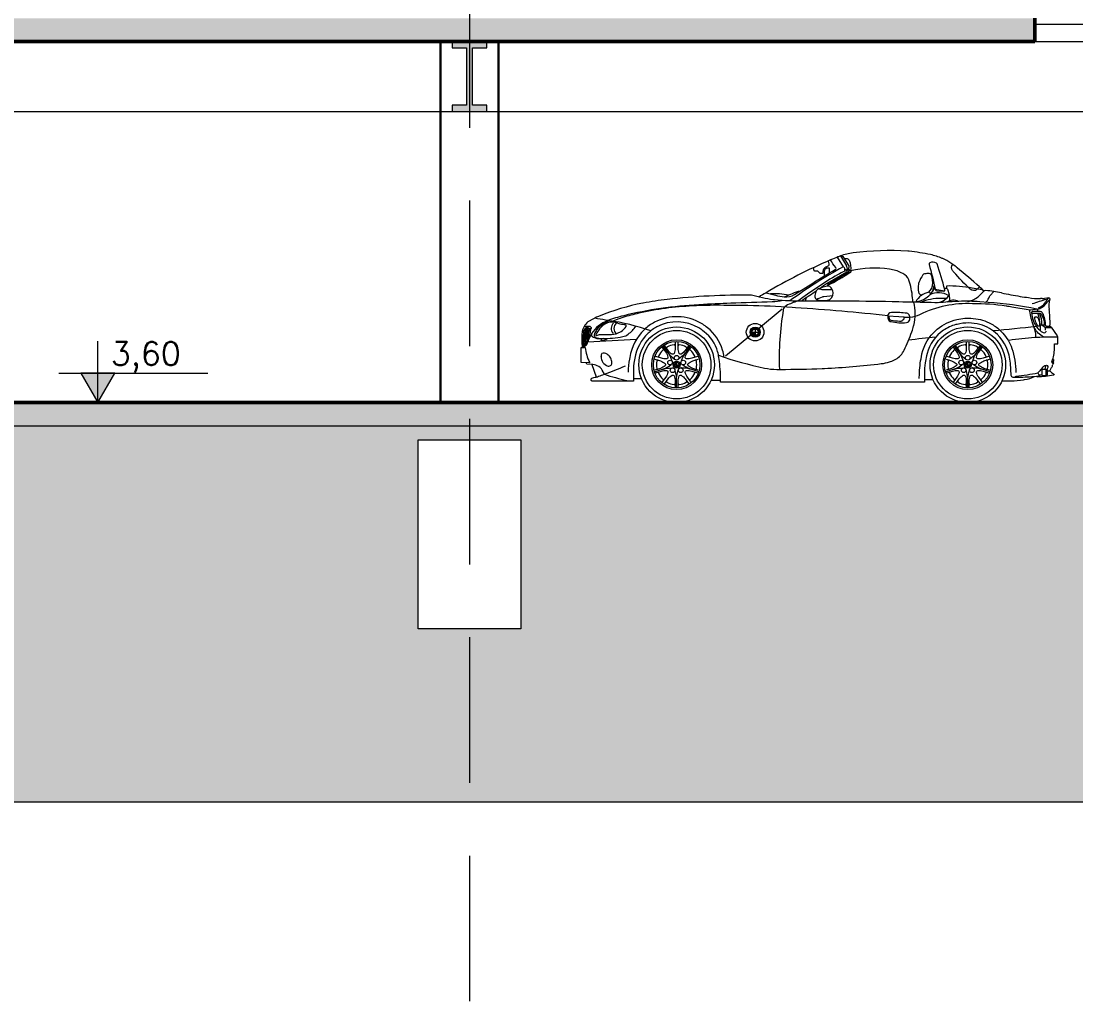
# Model space of a CAD drawing. Header units: millimetres. Extents: x 1135 to 1350, y 205 to 283.
# Drawn here: x 1201.14 to 1210.2, y 205.12 to 213.57 of the extents above; entities that cross this region are included whole.
import ezdxf

# ---------------------------------------------------------------- set-up
doc = ezdxf.new("R2010")
doc.units = ezdxf.units.MM
doc.header["$LTSCALE"] = 10
doc.linetypes.add('DASHED2', pattern=[0.375, 0.25, -0.125])
for name, color, linetype, lineweight in [('CARROS', 252, 'Continuous', 13), ('cinza 03', 252, 'Continuous', 13), ('COTA', 90, 'Continuous', 9), ('HACHT', 90, 'Continuous', 9), ('linha estutura', 252, 'Continuous', 13), ('PAREDES 2', 50, 'Continuous', 50), ('pn 02', 16, 'Continuous', 20), ('PN-01', 90, 'Continuous', 13), ('PN-03', 180, 'Continuous', 30)]:
    doc.layers.add(name, color=color, linetype=linetype, lineweight=lineweight)
doc.styles.get("Standard").update_dxf_attribs({"font": 'simplex.shx'})

# ---------------------------------------------------------------- blocks, each defined once
blk = doc.blocks.new('A$C27017407')
at = {"layer": 'CARROS'}
blk.add_hatch(color=256, dxfattribs=at).paths.add_polyline_path([(-113.897, 1231.6843, 0.414214), (-113.8701, 1231.6574), (-113.8701, 1231.6843)])
blk.add_hatch(color=256, dxfattribs=at).paths.add_polyline_path([(-113.897, 1231.6843, 0.414214), (-113.8701, 1231.6574), (-113.8701, 1231.6843)])
h = blk.add_hatch(color=256, dxfattribs=at)
edge = h.paths.add_edge_path()
edge.add_line((-114.5644, 1231.405), (-114.5444, 1231.405))
edge.add_line((-114.5444, 1231.405), (-114.5444, 1231.4249))
edge.add_ellipse((-114.5444, 1231.405), major_axis=(0.0154, 0.0128), ratio=1, start_angle=50.26779, end_angle=140.26779)
h = blk.add_hatch(color=256, dxfattribs=at)
edge = h.paths.add_edge_path()
edge.add_line((-112.0642, 1231.405), (-112.0442, 1231.405))
edge.add_line((-112.0442, 1231.405), (-112.0442, 1231.4249))
edge.add_ellipse((-112.0442, 1231.405), major_axis=(0.0154, 0.0128), ratio=1, start_angle=50.26779, end_angle=140.26779)
h = blk.add_hatch(color=256, dxfattribs=at)
edge = h.paths.add_edge_path()
edge.add_line((-114.5245, 1231.405), (-114.5444, 1231.405))
edge.add_line((-114.5444, 1231.405), (-114.5444, 1231.385))
edge.add_ellipse((-114.5444, 1231.405), major_axis=(0.0154, 0.0128), ratio=1, start_angle=230.26779, end_angle=320.26779)
h = blk.add_hatch(color=256, dxfattribs=at)
edge = h.paths.add_edge_path()
edge.add_line((-112.0243, 1231.405), (-112.0442, 1231.405))
edge.add_line((-112.0442, 1231.405), (-112.0442, 1231.385))
edge.add_ellipse((-112.0442, 1231.405), major_axis=(0.0154, 0.0128), ratio=1, start_angle=230.26779, end_angle=320.26779)
for p, q in [((-113.1646, 1232.3287), (-113.1153, 1232.245)), ((-113.138, 1232.3391), (-113.0865, 1232.2538)), ((-113.0989, 1232.2074), (-113.0987, 1232.224)), ((-113.0987, 1232.2215), (-113.0675, 1232.228)), ((-113.0855, 1232.2515), (-113.0788, 1232.2256)), ((-113.0675, 1232.228), (-113.0477, 1232.2069)), ((-113.2891, 1232.1954), (-113.2755, 1232.1954)), ((-113.2851, 1232.2196), (-113.2711, 1232.2196)), ((-113.049, 1232.2008), (-113.0478, 1232.2009)), ((-112.3259, 1232.055), (-112.2449, 1232.0383)), ((-112.2447, 1232.0614), (-112.2288, 1232.0614)), ((-112.2192, 1232.0544), (-112.2044, 1232.0084)), ((-113.2994, 1231.9566), (-113.3022, 1231.9492)), ((-112.2004, 1231.9826), (-112.2004, 1231.9536)), ((-111.9096, 1232.0343), (-111.9342, 1232.0087)), ((-111.4046, 1231.9728), (-111.4196, 1231.9728)), ((-111.3474, 1231.9779), (-111.3869, 1231.9738)), ((-113.8414, 1231.7163), (-113.6389, 1231.8837)), ((-111.4522, 1231.8822), (-111.4396, 1231.8611)), ((-113.897, 1231.6843), (-113.8432, 1231.6843)), ((-113.8701, 1231.7112), (-113.8701, 1231.6574)), ((-111.4216, 1231.7473), (-111.3877, 1231.7478)), ((-111.4076, 1231.7482), (-111.3778, 1231.7232)), ((-111.3825, 1231.7461), (-111.3697, 1231.7366)), ((-111.3778, 1231.7232), (-111.3241, 1231.7232)), ((-111.3778, 1231.7011), (-111.3778, 1231.7232)), ((-111.3647, 1231.735), (-111.3411, 1231.735)), ((-111.3273, 1231.7277), (-111.2755, 1231.653)), ((-114.1249, 1231.482), (-113.907, 1231.6621)), ((-111.2724, 1231.5849), (-111.2724, 1231.6434)), ((-111.3002, 1231.5849), (-111.2724, 1231.5849)), ((-111.3002, 1231.5449), (-111.3002, 1231.5849)), ((-115.1931, 1231.4763), (-115.1931, 1231.4784)), ((-114.5444, 1231.385), (-114.5444, 1231.4249)), ((-112.0442, 1231.385), (-112.0442, 1231.4249)), ((-111.3172, 1231.4172), (-111.3115, 1231.4135)), ((-111.3073, 1231.4494), (-111.3157, 1231.4494)), ((-111.309, 1231.422), (-111.3137, 1231.4061)), ((-111.3073, 1231.4494), (-111.3073, 1231.4339)), ((-115.2713, 1231.4071), (-115.2341, 1231.2995)), ((-114.5644, 1231.405), (-114.5245, 1231.405)), ((-112.0642, 1231.405), (-112.0243, 1231.405)), ((-111.418, 1231.3626), (-111.4057, 1231.3626)), ((-111.4057, 1231.3658), (-111.3705, 1231.3658)), ((-111.4057, 1231.3136), (-111.4057, 1231.3658)), ((-111.3705, 1231.3136), (-111.3705, 1231.3658)), ((-111.3705, 1231.3626), (-111.3609, 1231.3626)), ((-111.3609, 1231.3168), (-111.3609, 1231.3626)), ((-111.3609, 1231.3535), (-111.3397, 1231.3535)), ((-111.3397, 1231.3535), (-111.3241, 1231.3814)), ((-114.9158, 1231.2858), (-114.8463, 1231.2858)), ((-114.2487, 1231.2714), (-114.1662, 1231.2714)), ((-112.3417, 1231.2752), (-112.4169, 1231.2752)), ((-111.4333, 1231.3168), (-111.4057, 1231.3168)), ((-111.4057, 1231.3136), (-111.3705, 1231.3136)), ((-111.3705, 1231.3168), (-111.3609, 1231.3168))]:
    blk.add_line(p, q, dxfattribs=at)
for points in [[(-111.9054, 1232.0387, 0.002582), (-111.9438, 1232.0736, -0.034655), (-111.9652, 1232.0516, -0.390579), (-112.0224, 1232.0524, -0.02538), (-112.164, 1232.2009, -0.008533), (-112.1732, 1232.212), (-112.1748, 1232.214, -0.379202), (-112.1723, 1232.2653, 0.015484), (-112.2072, 1232.2884), (-112.2148, 1232.2931, 0.03556), (-112.258, 1232.3156), (-112.2641, 1232.3183, 0.051931), (-112.3641, 1232.35, 0.021066), (-112.548, 1232.3798, 0.016321), (-112.559, 1232.3808, 0.043746), (-113.0289, 1232.3649, 0.055518), (-113.138, 1232.3391)], [(-113.1327, 1232.3304), (-113.1183, 1232.3362, -0.368195), (-113.1162, 1232.3355), (-113.067, 1232.254, -0.157126), (-113.0658, 1232.249), (-113.0675, 1232.228)], [(-113.1054, 1232.3175), (-113.0866, 1232.3175, -0.286783), (-113.0638, 1232.3033, -0.15881), (-113.0509, 1232.2103)], [(-113.244, 1232.2949), (-113.237, 1232.271, -0.368914), (-113.246, 1232.251), (-113.2637, 1232.2426, 0.260282), (-113.2876, 1232.2091), (-113.2896, 1232.1916, -0.382289), (-113.2937, 1232.1878), (-113.3084, 1232.1878, -0.185854), (-113.3112, 1232.1889), (-113.3321, 1232.2078, 0.185854), (-113.3349, 1232.2089), (-113.3592, 1232.2089, -0.357466), (-113.3633, 1232.2123), (-113.3686, 1232.2386)], [(-113.2741, 1232.1681, -0.114018), (-113.2714, 1232.2187, -0.334283), (-113.2471, 1232.237), (-113.2333, 1232.237), (-113.2333, 1232.1921)], [(-112.5164, 1231.9415, 0.060882), (-112.5392, 1232.0954, 0.021804), (-112.5505, 1232.1304), (-112.5513, 1232.1326, 0.191257), (-112.6007, 1232.1873), (-112.6149, 1232.1943, 0.078936), (-112.7161, 1232.2258, 0.095386), (-113.0509, 1232.2103)], [(-111.9438, 1232.0736, 0.012584), (-112.1361, 1232.2379, 0.016824), (-112.1723, 1232.2653)], [(-113.2461, 1232.0949), (-113.0843, 1232.1896, -0.110936), (-113.049, 1232.2008)], [(-113.2452, 1232.1079), (-113.0821, 1232.2018, -0.063008), (-113.0626, 1232.21), (-113.0531, 1232.2126)], [(-112.3809, 1232.026), (-112.3658, 1232.0444, 0.128048), (-112.3479, 1232.083, 0.153997), (-112.36, 1232.179, 0.285207), (-112.3749, 1232.1888, 0.067615), (-112.4156, 1232.1845, 0.166295), (-112.4293, 1232.1756, 0.091778), (-112.4635, 1232.111, 0.076073), (-112.4693, 1232.0732), (-112.4693, 1232.0502, 0.086294), (-112.4644, 1232.0217), (-112.4639, 1232.0205, 0.311078), (-112.4387, 1232.0024)], [(-113.3224, 1232.0575), (-113.305, 1232.0524, 0.071802), (-113.2907, 1232.0503), (-113.2088, 1232.0503)], [(-113.3164, 1232.0602, 0.0038), (-113.2495, 1232.1076, -0.745411), (-113.2431, 1232.1026), (-113.252, 1232.0795)], [(-112.601, 1231.9436), (-112.5104, 1231.9443, 0.303991), (-112.3285, 1232.0681)], [(-112.0063, 1232.0627, 0.049227), (-112.2272, 1232.0807), (-112.2272, 1232.0613)], [(-111.9097, 1232.0342), (-111.9097, 1232.0345, 0.362493), (-111.9201, 1232.047), (-112.0063, 1232.0627)], [(-111.4522, 1231.8822, 0.033318), (-111.8699, 1231.9403), (-111.94, 1231.9454, 0.026979), (-112.122, 1231.9486, 0.01469), (-112.2328, 1231.9413, -0.027839), (-112.3267, 1231.9376, -0.002653), (-112.5792, 1231.9431, 0.006734), (-113.0339, 1231.9492), (-113.4555, 1231.9492, -0.026187), (-113.7026, 1231.9621), (-113.7132, 1231.9633, -0.051705), (-113.9011, 1232.0029, 0.030133), (-114.6258, 1231.9648, 0.018046), (-114.8306, 1231.934), (-114.8333, 1231.9335, 0.053451), (-115.2138, 1231.8192, 0.021012), (-115.2812, 1231.7874), (-115.2844, 1231.7857, 0.190344), (-115.349, 1231.7108), (-115.3492, 1231.7102, 0.05265), (-115.3553, 1231.6843, 0.06518), (-115.3547, 1231.5516)], [(-113.6319, 1231.9556, -0.04922), (-113.7232, 1231.9438, 0.001385), (-114.0793, 1231.9321, 0.004165), (-114.3463, 1231.9203), (-114.3542, 1231.9198, 0.046676), (-114.999, 1231.8252, 0.030472), (-115.1365, 1231.7827), (-115.1374, 1231.7823, 0.160001), (-115.2739, 1231.6724, 0.36858), (-115.271, 1231.6507, 0.184508), (-115.2149, 1231.629), (-115.2006, 1231.6289, 0.005284), (-115.1827, 1231.6291, 0.039509), (-115.0059, 1231.6462, 0.12529), (-114.9604, 1231.6667), (-114.9599, 1231.6671, 0.062111), (-114.8934, 1231.7353)], [(-113.4222, 1231.9883, 0.337281), (-113.4357, 1231.9497), (-113.4355, 1231.9492)], [(-113.3465, 1231.9677, 0.017396), (-113.293, 1231.9872, -0.064453), (-113.2805, 1231.9905), (-113.2028, 1232.0005)], [(-112.3647, 1232.01), (-112.3647, 1232.0144, 0.471813), (-112.3798, 1232.0268, 0.225081), (-112.4901, 1231.9455)], [(-112.2279, 1231.9747), (-112.2736, 1231.9747, 0.09756), (-112.4502, 1231.9399)], [(-111.8921, 1231.9418, 0.147551), (-111.8644, 1231.9767, -0.084614), (-111.8496, 1232.0009), (-111.823, 1232.0314)], [(-111.3937, 1231.6408, -0.04924), (-111.4392, 1231.677, -0.088184), (-111.4737, 1231.725), (-111.4741, 1231.7259, -0.025592), (-111.4808, 1231.7419, -0.04547), (-111.5128, 1231.8653, -0.422699), (-111.5056, 1231.875), (-111.4436, 1231.8834, 0.116705), (-111.4073, 1231.8973), (-111.4056, 1231.8985, 0.075406), (-111.3679, 1231.9336, -0.041084), (-111.3395, 1231.9639)], [(-111.4357, 1231.8927, 0.119168), (-111.381, 1231.9365, 0.016951), (-111.376, 1231.9435, -0.043622), (-111.3483, 1231.9778)], [(-112.7312, 1231.825, 0.010202), (-113.5231, 1231.8943), (-113.5509, 1231.8962, 0.012599), (-113.9335, 1231.9122, 0.002541), (-114.1689, 1231.9148, 0.013871), (-114.403, 1231.9098), (-114.4074, 1231.9096, 0.043454), (-114.8687, 1231.8465, 0.017391), (-115.005, 1231.8106), (-115.0081, 1231.8096, 0.035428), (-115.0907, 1231.7782)], [(-114.1846, 1231.4859, 0.031662), (-113.7893, 1231.3758, 0.052102), (-113.6846, 1231.3649), (-113.6537, 1231.3649, 0.010644), (-113.2944, 1231.3726), (-113.276, 1231.3733, 0.020135), (-112.7869, 1231.4139, 0.042458), (-112.7169, 1231.4287), (-112.7079, 1231.4314, 0.131819), (-112.6225, 1231.4844), (-112.6205, 1231.4866, 0.076991), (-112.5913, 1231.5292, 0.024065), (-112.5244, 1231.6882, 0.025501), (-112.5092, 1231.7376), (-112.5079, 1231.7426, 0.125225), (-112.5081, 1231.9413)], [(-113.5044, 1231.9497, 0.063553), (-113.6028, 1231.9115, 0.230872), (-113.6286, 1231.8754, 0.05096), (-113.6616, 1231.3649)], [(-111.5098, 1231.8741), (-111.6662, 1231.9003, 0.004016), (-111.7104, 1231.9073), (-111.7141, 1231.9079, 0.039211), (-111.9997, 1231.9284, -0.013413), (-112.0042, 1231.9285, 0.126327), (-112.4579, 1231.8344, -0.086514), (-112.5414, 1231.8101, -0.086514)], [(-111.3758, 1231.7413, 0.127247), (-111.4017, 1231.8478, 0.27646), (-111.4241, 1231.8612), (-111.4875, 1231.8612, 0.426633), (-111.4959, 1231.8524, 0.168514), (-111.4421, 1231.7161, 0.052607), (-111.4163, 1231.6918), (-111.4139, 1231.69, 0.127234), (-111.3891, 1231.6796, 0.323408), (-111.3716, 1231.6887), (-111.3725, 1231.6869)], [(-111.3819, 1231.3658, 0.071622), (-111.3743, 1231.3895, 0.659861), (-111.3841, 1231.3957, 0.074226), (-111.4116, 1231.3704, -0.007772), (-111.4414, 1231.3347), (-111.4326, 1231.3125, -0.487022), (-111.4359, 1231.3067, -0.034151), (-111.5904, 1231.2961), (-111.6549, 1231.2961, -0.395118), (-111.6718, 1231.3119), (-111.6788, 1231.4184, 0.183877), (-111.7931, 1231.6681), (-111.7894, 1231.6644, 0.130109), (-111.9394, 1231.7501, 0.127595), (-112.1358, 1231.7514), (-112.1455, 1231.7489, 0.088537), (-112.2537, 1231.7001, 0.182368), (-112.3932, 1231.5003), (-112.3981, 1231.4808, 0.026125), (-112.4102, 1231.4203, 0.036056), (-112.4169, 1231.3274), (-112.4169, 1231.2553), (-114.1662, 1231.2553, 0.032531), (-114.1772, 1231.4323), (-114.1817, 1231.4678, 0.039137), (-114.192, 1231.5169, 0.156015), (-114.3073, 1231.6879), (-114.3183, 1231.6966, 0.031114), (-114.3529, 1231.7205, 0.263534), (-114.713, 1231.7307), (-114.7134, 1231.7305, 0.070557), (-114.7901, 1231.6747, 0.158289), (-114.9038, 1231.4605), (-114.9063, 1231.4463, 0.043503), (-114.9158, 1231.3367), (-114.9158, 1231.2644), (-115.2699, 1231.2644, -0.414214), (-115.2784, 1231.2728), (-115.2784, 1231.2822, -0.350609), (-115.2718, 1231.2904), (-115.2548, 1231.2942, 0.024598), (-115.2148, 1231.3053, 0.005958), (-115.1646, 1231.3227), (-115.1828, 1231.3569, 0.175748), (-115.2255, 1231.3955, 0.07606), (-115.276, 1231.4075), (-115.3148, 1231.4107), (-115.32, 1231.4212)], [(-115.1225, 1231.7833), (-115.178, 1231.752, 0.110986), (-115.2311, 1231.7041, 0.03265), (-115.2414, 1231.6872), (-115.2485, 1231.6738, 0.505347), (-115.2293, 1231.6343), (-115.2249, 1231.6335, 0.052699), (-115.1719, 1231.6293)], [(-114.7654, 1231.6964, 0.045177), (-115.1321, 1231.7847), (-115.1561, 1231.7883, -0.016245), (-115.2467, 1231.8046)], [(-114.1374, 1231.4699), (-114.1379, 1231.4735, 0.039137), (-114.1496, 1231.5293, 0.156015), (-114.2799, 1231.7226), (-114.291, 1231.7313, 0.031114), (-114.33, 1231.7584, 0.263534), (-114.7337, 1231.7697), (-114.734, 1231.7695, 0.070557), (-114.8208, 1231.7065, 0.158289), (-114.9473, 1231.4682), (-114.9498, 1231.4539, 0.042207), (-114.96, 1231.3402, 0.042207)], [(-112.7312, 1231.8253, 0.031712), (-112.7314, 1231.82)], [(-112.7201, 1231.8077), (-112.7207, 1231.8191, -0.001409), (-112.7207, 1231.8193), (-112.7314, 1231.82, 0.007842), (-112.7314, 1231.8186), (-112.7309, 1231.8072, 0.281822), (-112.71, 1231.7766, 0.054915), (-112.7048, 1231.7749, 0.072049), (-112.5695, 1231.7666, 0.330559), (-112.543, 1231.7898, 0.053082), (-112.5413, 1231.806), (-112.5935, 1231.8091), (-112.5935, 1231.8024, -0.095386), (-112.5947, 1231.7961, -0.19198), (-112.6096, 1231.7805), (-112.6105, 1231.7801, -0.120213), (-112.6301, 1231.7762, -0.039579), (-112.7026, 1231.7854)], [(-112.5413, 1231.806, 0.026296), (-112.5418, 1231.8141)], [(-112.4609, 1231.2871, -0.008904), (-112.459, 1231.3387, -0.039096), (-112.4383, 1231.4955), (-112.4377, 1231.4981, -0.167771), (-112.3145, 1231.7026), (-112.306, 1231.7097, -0.116939), (-112.1388, 1231.7932, -0.040887), (-112.07, 1231.8035, -0.04662), (-111.9993, 1231.8017), (-111.9756, 1231.7988, -0.109068), (-111.8266, 1231.7467, -0.068394), (-111.7521, 1231.6852), (-111.7442, 1231.6766, -0.104056), (-111.666, 1231.545, -0.079751), (-111.6305, 1231.3382)], [(-111.4957, 1231.8481), (-111.4279, 1231.8481, -0.254991), (-111.4138, 1231.8403, -0.148206), (-111.3874, 1231.7478)], [(-115.3371, 1231.7361), (-115.2953, 1231.7361, -0.19793), (-115.2834, 1231.7312), (-115.2829, 1231.7307, -0.286521), (-115.2791, 1231.7146, -0.321374), (-115.2811, 1231.7131), (-115.2866, 1231.7131, -0.226522), (-115.2919, 1231.7156, 0.199387), (-115.3033, 1231.7218, 0.082709), (-115.3237, 1231.7206, 0.238379), (-115.3354, 1231.7108, 0.054506), (-115.3445, 1231.6815), (-115.3448, 1231.68, 0.054607), (-115.3478, 1231.5735, 0.508082), (-115.3385, 1231.5678), (-115.328, 1231.5721, 0.206676), (-115.314, 1231.5865, 0.017822), (-115.3138, 1231.5871), (-115.2867, 1231.6766, 0.073587), (-115.2813, 1231.7133)], [(-111.465, 1231.6374, 0.18391), (-111.4622, 1231.6842), (-111.4646, 1231.692, 0.005638), (-111.4794, 1231.7373), (-111.4852, 1231.7546)], [(-115.2739, 1231.6724, 0.001832), (-115.275, 1231.6707, 0.0342), (-115.2871, 1231.6484), (-115.2999, 1231.6206, 0.023657), (-115.3163, 1231.5801, -0.318724), (-115.3481, 1231.5575), (-115.3554, 1231.5575)], [(-115.1756, 1231.6292, 0.152261), (-115.1949, 1231.6141, 0.607539), (-115.1935, 1231.6115, 0.171896), (-115.1405, 1231.6306)], [(-114.5571, 1231.5964), (-114.5571, 1231.5468, -0.098503), (-114.566, 1231.5017, -0.460979), (-114.5838, 1231.496, -0.098503), (-114.6176, 1231.5272), (-114.6467, 1231.5672)], [(-114.4422, 1231.5672), (-114.4713, 1231.5272, -0.098503), (-114.505, 1231.496, -0.460979), (-114.5228, 1231.5017, -0.098503), (-114.5318, 1231.5468), (-114.5318, 1231.5964)], [(-112.0569, 1231.5964), (-112.0569, 1231.5468, -0.098503), (-112.0658, 1231.5017, -0.460979), (-112.0836, 1231.496, -0.098503), (-112.1174, 1231.5272), (-112.1465, 1231.5672)], [(-111.942, 1231.5672), (-111.9711, 1231.5272, -0.098503), (-112.0048, 1231.496, -0.460979), (-112.0226, 1231.5017, -0.098503), (-112.0316, 1231.5468), (-112.0316, 1231.5964)], [(-111.2724, 1231.6422), (-111.309, 1231.6422, 0.015525), (-111.4661, 1231.6373), (-111.4686, 1231.6372, 0.022303), (-111.6893, 1231.6135)], [(-114.6671, 1231.5524), (-114.638, 1231.5123, -0.098503), (-114.6188, 1231.4706, -0.460979), (-114.6298, 1231.4554, -0.098503), (-114.6754, 1231.4608), (-114.7225, 1231.4761)], [(-114.6502, 1231.5291, 0.452509), (-114.6629, 1231.5303, 0.092867), (-114.7002, 1231.4789, 0.452509), (-114.6952, 1231.4673)], [(-114.5571, 1231.5676, 0.452509), (-114.5666, 1231.576, 0.092867), (-114.627, 1231.5564, 0.452509), (-114.6298, 1231.544)], [(-114.6248, 1231.5156, 0.012869), (-114.6141, 1231.5017, 0.067106), (-114.5616, 1231.4521), (-114.5562, 1231.4482)], [(-114.6248, 1231.5156, -0.012869), (-114.6148, 1231.5011, -0.067106), (-114.5839, 1231.4359), (-114.5819, 1231.4295)], [(-114.4641, 1231.5156, -0.012869), (-114.4748, 1231.5017, -0.067106), (-114.5272, 1231.4521), (-114.5327, 1231.4482)], [(-114.4591, 1231.544, 0.452509), (-114.4619, 1231.5564, 0.092867), (-114.5223, 1231.576, 0.452509), (-114.5318, 1231.5676)], [(-114.4641, 1231.5156, 0.012869), (-114.474, 1231.5011, 0.067106), (-114.505, 1231.4359), (-114.507, 1231.4295)], [(-114.3663, 1231.4761), (-114.4135, 1231.4608, -0.098503), (-114.4591, 1231.4554, -0.460979), (-114.4701, 1231.4706, -0.098503), (-114.4508, 1231.5123), (-114.4217, 1231.5524)], [(-114.3937, 1231.4673, 0.452509), (-114.3887, 1231.4789, 0.092867), (-114.426, 1231.5303, 0.452509), (-114.4386, 1231.5291)], [(-112.1669, 1231.5524), (-112.1378, 1231.5123, -0.098503), (-112.1186, 1231.4706, -0.460979), (-112.1296, 1231.4554, -0.098503), (-112.1752, 1231.4608), (-112.2223, 1231.4761)], [(-112.1501, 1231.5291, 0.452509), (-112.1627, 1231.5303, 0.092867), (-112.2, 1231.4789, 0.452509), (-112.195, 1231.4673)], [(-112.0569, 1231.5676, 0.452509), (-112.0664, 1231.576, 0.092867), (-112.1268, 1231.5564, 0.452509), (-112.1296, 1231.544)], [(-112.1246, 1231.5156, 0.012869), (-112.1139, 1231.5017, 0.067106), (-112.0614, 1231.4521), (-112.056, 1231.4482)], [(-112.1246, 1231.5156, -0.012869), (-112.1146, 1231.5011, -0.067106), (-112.0837, 1231.4359), (-112.0817, 1231.4295)], [(-111.9639, 1231.5156, -0.012869), (-111.9746, 1231.5017, -0.067106), (-112.027, 1231.4521), (-112.0325, 1231.4482)], [(-111.9589, 1231.544, 0.452509), (-111.9617, 1231.5564, 0.092867), (-112.0221, 1231.576, 0.452509), (-112.0316, 1231.5676)], [(-111.9639, 1231.5156, 0.012869), (-111.9738, 1231.5011, 0.067106), (-112.0048, 1231.4359), (-112.0068, 1231.4295)], [(-111.8661, 1231.4761), (-111.9133, 1231.4608, -0.098503), (-111.9589, 1231.4554, -0.460979), (-111.9699, 1231.4706, -0.098503), (-111.9506, 1231.5123), (-111.9215, 1231.5524)], [(-111.8935, 1231.4673, 0.452509), (-111.8885, 1231.4789, 0.092867), (-111.9258, 1231.5303, 0.452509), (-111.9384, 1231.5291)], [(-114.7303, 1231.4521), (-114.6832, 1231.4368, -0.098503), (-114.6431, 1231.4143, -0.460979), (-114.6431, 1231.3956, -0.098503), (-114.6832, 1231.3732), (-114.7303, 1231.3579)], [(-114.703, 1231.4432, 0.452509), (-114.7139, 1231.4367, 0.092867), (-114.7139, 1231.3732, 0.452509), (-114.703, 1231.3668)], [(-114.3585, 1231.3579), (-114.4056, 1231.3732, -0.098503), (-114.4457, 1231.3956, -0.460979), (-114.4457, 1231.4143, -0.098503), (-114.4056, 1231.4368), (-114.3585, 1231.4521)], [(-114.3859, 1231.3668, 0.452509), (-114.375, 1231.3732, 0.092867), (-114.375, 1231.4367, 0.452509), (-114.3859, 1231.4432)], [(-112.2301, 1231.4521), (-112.183, 1231.4368, -0.098503), (-112.1429, 1231.4143, -0.460979), (-112.1429, 1231.3956, -0.098503), (-112.183, 1231.3732), (-112.2301, 1231.3579)], [(-112.2028, 1231.4432, 0.452509), (-112.2137, 1231.4367, 0.092867), (-112.2137, 1231.3732, 0.452509), (-112.2028, 1231.3668)], [(-111.8583, 1231.3579), (-111.9054, 1231.3732, -0.098503), (-111.9455, 1231.3956, -0.460979), (-111.9455, 1231.4143, -0.098503), (-111.9054, 1231.4368), (-111.8583, 1231.4521)], [(-111.8857, 1231.3668, 0.452509), (-111.8748, 1231.3732, 0.092867), (-111.8748, 1231.4367, 0.452509), (-111.8857, 1231.4432)], [(-114.7225, 1231.3338), (-114.6754, 1231.3491, -0.098503), (-114.6298, 1231.3545, -0.460979), (-114.6188, 1231.3394, -0.098503), (-114.638, 1231.2977), (-114.6671, 1231.2576)], [(-114.6952, 1231.3427, 0.452509), (-114.7002, 1231.3311, 0.092867), (-114.6629, 1231.2797, 0.452509), (-114.6502, 1231.2809)], [(-114.6745, 1231.3627, 0.012869), (-114.6579, 1231.3686, 0.067106), (-114.5945, 1231.4032), (-114.5891, 1231.4072)], [(-114.6745, 1231.3627, -0.012869), (-114.6576, 1231.3677, -0.067106), (-114.586, 1231.377), (-114.5793, 1231.377)], [(-114.5444, 1231.2683, 0.012869), (-114.5449, 1231.2858, 0.067106), (-114.5582, 1231.3568), (-114.5603, 1231.3632)], [(-114.5444, 1231.2683, -0.012869), (-114.544, 1231.2858, -0.067106), (-114.5307, 1231.3568), (-114.5285, 1231.3632)], [(-114.4144, 1231.3627, 0.012869), (-114.4312, 1231.3677, 0.067106), (-114.5028, 1231.377), (-114.5096, 1231.377)], [(-114.4144, 1231.3627, -0.012869), (-114.431, 1231.3686, -0.067106), (-114.4943, 1231.4032), (-114.4997, 1231.4072)], [(-114.4217, 1231.2576), (-114.4508, 1231.2977, -0.098503), (-114.4701, 1231.3394, -0.460979), (-114.4591, 1231.3545, -0.098503), (-114.4135, 1231.3491), (-114.3663, 1231.3338)], [(-114.4386, 1231.2809, 0.452509), (-114.426, 1231.2797, 0.092867), (-114.3887, 1231.3311, 0.452509), (-114.3937, 1231.3427)], [(-112.2223, 1231.3338), (-112.1752, 1231.3491, -0.098503), (-112.1296, 1231.3545, -0.460979), (-112.1186, 1231.3394, -0.098503), (-112.1378, 1231.2977), (-112.1669, 1231.2576)], [(-112.195, 1231.3427, 0.452509), (-112.2, 1231.3311, 0.092867), (-112.1627, 1231.2797, 0.452509), (-112.1501, 1231.2809)], [(-112.1743, 1231.3627, 0.012869), (-112.1577, 1231.3686, 0.067106), (-112.0943, 1231.4032), (-112.0889, 1231.4072)], [(-112.1743, 1231.3627, -0.012869), (-112.1574, 1231.3677, -0.067106), (-112.0858, 1231.377), (-112.0791, 1231.377)], [(-112.0442, 1231.2683, 0.012869), (-112.0447, 1231.2858, 0.067106), (-112.058, 1231.3568), (-112.0601, 1231.3632)], [(-112.0442, 1231.2683, -0.012869), (-112.0438, 1231.2858, -0.067106), (-112.0305, 1231.3568), (-112.0284, 1231.3632)], [(-111.9142, 1231.3627, 0.012869), (-111.931, 1231.3677, 0.067106), (-112.0026, 1231.377), (-112.0094, 1231.377)], [(-111.9142, 1231.3627, -0.012869), (-111.9308, 1231.3686, -0.067106), (-111.9941, 1231.4032), (-111.9996, 1231.4072)], [(-111.9215, 1231.2576), (-111.9506, 1231.2977, -0.098503), (-111.9699, 1231.3394, -0.460979), (-111.9589, 1231.3545, -0.098503), (-111.9133, 1231.3491), (-111.8661, 1231.3338)], [(-111.9384, 1231.2809, 0.452509), (-111.9258, 1231.2797, 0.092867), (-111.8885, 1231.3311, 0.452509), (-111.8935, 1231.3427)], [(-111.6372, 1231.2961), (-111.6372, 1231.2968, -0.373388), (-111.6299, 1231.3051, 0.00714), (-111.4414, 1231.3347)], [(-111.3397, 1231.3535, 0.112256), (-111.3072, 1231.3273, -0.724285), (-111.309, 1231.3145, -0.029519), (-111.4449, 1231.2984), (-111.4449, 1231.3055)], [(-111.3841, 1231.3957, -0.012233), (-111.3789, 1231.3991), (-111.3783, 1231.3995, -0.738602), (-111.3581, 1231.3815), (-111.3667, 1231.3626)], [(-114.6467, 1231.2427), (-114.6176, 1231.2828, -0.098503), (-114.5838, 1231.314, -0.460979), (-114.566, 1231.3082, -0.098503), (-114.5571, 1231.2632), (-114.5571, 1231.2136)], [(-114.6298, 1231.266, 0.452509), (-114.627, 1231.2536, 0.092867), (-114.5666, 1231.234, 0.452509), (-114.5571, 1231.2424)], [(-114.5318, 1231.2136), (-114.5318, 1231.2632, -0.098503), (-114.5228, 1231.3082, -0.460979), (-114.505, 1231.314, -0.098503), (-114.4713, 1231.2828), (-114.4422, 1231.2427)], [(-114.5318, 1231.2424, 0.452509), (-114.5223, 1231.234, 0.092867), (-114.4619, 1231.2536, 0.452509), (-114.4591, 1231.266)], [(-112.1465, 1231.2427), (-112.1174, 1231.2828, -0.098503), (-112.0836, 1231.314, -0.460979), (-112.0658, 1231.3082, -0.098503), (-112.0569, 1231.2632), (-112.0569, 1231.2136)], [(-112.1296, 1231.266, 0.452509), (-112.1268, 1231.2536, 0.092867), (-112.0664, 1231.234, 0.452509), (-112.0569, 1231.2424)], [(-112.0316, 1231.2136), (-112.0316, 1231.2632, -0.098503), (-112.0226, 1231.3082, -0.460979), (-112.0048, 1231.314, -0.098503), (-111.9711, 1231.2828), (-111.942, 1231.2427)], [(-112.0316, 1231.2424, 0.452509), (-112.0221, 1231.234, 0.092867), (-111.9617, 1231.2536, 0.452509), (-111.9589, 1231.266)], [(-111.7511, 1231.2657), (-111.6744, 1231.2657, 0.043173), (-111.5657, 1231.2751), (-111.5559, 1231.2768, 0.060071), (-111.4708, 1231.3025)]]:
    blk.add_lwpolyline(points, format="xyb", dxfattribs=at)
for points in [[(-113.5315, 1232.0075), (-113.375, 1232.1063, -0.012828), (-113.182, 1232.2214, 0.472498), (-113.1786, 1232.2406, -0.053), (-113.2223, 1232.3043, 0.031559), (-113.7765, 1232.0233), (-113.6952, 1232.0021, 0.032456), (-113.6206, 1231.9877, 0.173901)], [(-112.3767, 1232.2652, -0.023253), (-112.3254, 1232.0524, 0.353244), (-112.3092, 1232.0387), (-112.2491, 1232.0373, 0.505489), (-112.2408, 1232.0481, 0.008229), (-112.3082, 1232.2698, 0.18766), (-112.314, 1232.277, 0.231512), (-112.3694, 1232.2804, 0.382372)], [(-113.2007, 1232.0227, 0.208209), (-113.2296, 1232.0752, 0.226969), (-113.251, 1232.0798), (-113.2758, 1232.0738, 0.052873), (-113.3249, 1232.0563, 0.234187), (-113.3526, 1232.0209, 0.01559), (-113.3565, 1231.9983, 0.150424), (-113.3534, 1231.9787), (-113.3512, 1231.9744, 0.236195), (-113.3332, 1231.9606, 0.081167), (-113.2514, 1231.9586, 0.401316)], [(-114.9843, 1231.746, 0.002391), (-115.0302, 1231.7529, -0.126522), (-115.0458, 1231.7593, 0.128032), (-115.0615, 1231.7659, 0.013359), (-115.1104, 1231.7713, 0.105654), (-115.1244, 1231.7696, 0.220332), (-115.2373, 1231.6601, 0.701171), (-115.2313, 1231.6549, -0.044553), (-115.2164, 1231.6616, -0.082692), (-115.1945, 1231.6652), (-115.1048, 1231.6652, 0.135863), (-115.0267, 1231.6868), (-115.0217, 1231.6898, 0.123959), (-114.9784, 1231.7333, 0.531566)], [(-112.7312, 1231.8253), (-112.5418, 1231.8141, 0.031313), (-112.5434, 1231.8236, 0.309938), (-112.5681, 1231.8461, 0.038508), (-112.6901, 1231.8535, 0.05028), (-112.7103, 1231.8511), (-112.7124, 1231.8506, 0.270309), (-112.7288, 1231.8355), (-112.7296, 1231.833, 0.046653)], [(-111.4636, 1231.8161), (-111.4543, 1231.8161, -0.222045), (-111.4478, 1231.813, -0.100068), (-111.4342, 1231.788), (-111.4341, 1231.7876, -0.0746), (-111.4285, 1231.7505), (-111.4285, 1231.741, -0.682254), (-111.4395, 1231.7367, -0.127306), (-111.4636, 1231.7815), (-111.4654, 1231.7888, -0.060129), (-111.4679, 1231.8089), (-111.4679, 1231.8118, -0.414214)], [(-115.3634, 1231.5516), (-115.3294, 1231.5516, 0.094033), (-115.2919, 1231.4261, -0.580223), (-115.2959, 1231.4199), (-115.3634, 1231.4236)], [(-115.1019, 1231.4115, 0.151084), (-115.1052, 1231.4513, 0.114365), (-115.1295, 1231.4859), (-115.1318, 1231.488, 0.191806), (-115.1758, 1231.5042, 0.363294), (-115.192, 1231.4899, 0.313582), (-115.1468, 1231.3977, 0.196091), (-115.1183, 1231.3943), (-115.1178, 1231.3945, 0.278373), (-115.102, 1231.411)]]:
    blk.add_lwpolyline(points, format="xyb", close=True, dxfattribs=at)
for points in [[(-114.6618, 1231.5666), (-114.6248, 1231.5156)], [(-114.427, 1231.5666), (-114.4641, 1231.5156)], [(-112.1616, 1231.5666), (-112.1246, 1231.5156)], [(-111.9268, 1231.5666), (-111.9639, 1231.5156)], [(-114.7344, 1231.3433), (-114.6745, 1231.3627)], [(-114.3545, 1231.3433), (-114.4144, 1231.3627)], [(-112.2342, 1231.3433), (-112.1743, 1231.3627)], [(-111.8543, 1231.3433), (-111.9142, 1231.3627)], [(-114.5444, 1231.2052), (-114.5444, 1231.2683)], [(-112.0442, 1231.2052), (-112.0442, 1231.2683)]]:
    blk.add_lwpolyline(points, dxfattribs=at)
for centre, radius in [((-114.5444, 1231.405), 0.3245), ((-114.5444, 1231.405), 0.2944), ((-113.8701, 1231.6843), 0.0758), ((-113.8701, 1231.6843), 0.043), ((-113.8701, 1231.6843), 0.0366), ((-113.8701, 1231.6843), 0.0269), ((-112.0442, 1231.405), 0.3245), ((-112.0442, 1231.405), 0.2944), ((-114.5444, 1231.405), 0.2141), ((-114.5444, 1231.405), 0.1998), ((-112.0442, 1231.405), 0.2141), ((-112.0442, 1231.405), 0.1998), ((-114.601, 1231.4234), 0.0201), ((-114.5444, 1231.405), 0.0301), ((-114.5444, 1231.4645), 0.0201), ((-114.5444, 1231.405), 0.02), ((-114.4878, 1231.4234), 0.0201), ((-112.1008, 1231.4234), 0.0201), ((-112.0442, 1231.405), 0.0301), ((-112.0442, 1231.4645), 0.0201), ((-112.0442, 1231.405), 0.02), ((-111.9876, 1231.4234), 0.0201), ((-114.5794, 1231.3568), 0.0201), ((-114.5095, 1231.3568), 0.0201), ((-112.0792, 1231.3568), 0.0201), ((-112.0093, 1231.3568), 0.0201)]:
    blk.add_circle(centre, radius, dxfattribs=at)
for centre, radius, start, end in [((-111.2751, 1227.7781), 4.9273, 112.50954, 113.27641), ((-112.9676, 1231.862), 0.5066, 109.6607, 112.50954), ((-111.1436, 1228.6557), 4.0952, 118.78238, 126.39535), ((-113.1199, 1232.2243), 0.0212, 359.18339, 77.55688), ((-113.0937, 1232.2494), 0.00844, 14.63248, 31.14093), ((-111.5995, 1229.4741), 3.1225, 120.01859, 127.55111), ((-114.3384, 1234.2151), 2.3923, 297.06296, 302.63024), ((-112.9504, 1231.8123), 0.4221, 110.59208, 120.01859), ((-112.9504, 1231.8123), 0.4221, 105.03312, 110.59208), ((-113.0507, 1232.204), 0.00422, 302.63024, 43.23869), ((-116.4, 1236.4835), 5.3921, 303.03493, 304.53955), ((-112.2177, 1232.0292), 0.1276, 153.7109, 177.03793), ((-112.2288, 1232.0513), 0.0101, 17.75678, 90), ((-111.8913, 1232.0168), 0.0253, 84.77563, 136.20679), ((-111.9925, 1230.9107), 1.136, 77.93043, 84.77563), ((-111.2751, 1227.7781), 4.9273, 120.5068, 121.36294), ((-113.706, 1231.3414), 0.6728, 79.32562, 92.78079), ((-113.2397, 1231.1994), 0.8729, 106.2877, 115.51086), ((-113.4513, 1231.949), 0.0169, 123.03493, 180), ((-112.2949, 1231.8666), 0.1562, 55.72, 119.43143), ((-112.3492, 1232.1175), 0.1873, 286.24115, 321.56026), ((-112.1672, 1231.849), 0.1097, 65.21928, 122.05374), ((-112.2848, 1231.9826), 0.0844, 0, 17.75678), ((-112.0455, 1232.0341), 0.0844, 269.50425, 290.33195), ((-112.0922, 1232.1602), 0.2189, 290.33195, 316.20679), ((-111.1371, 1234.9112), 2.9549, 257.93043, 261.0799), ((-108.4334, 1252.1369), 20.3915, 261.0799, 261.28852), ((-111.4196, 1232.6483), 0.6754, 261.28852, 270), ((-110.7935, 1229.9443), 2.1017, 105.93613, 109.40519), ((-111.4046, 1232.1417), 0.1689, 270, 276.00466), ((-111.1634, 1231.9079), 0.1847, 161.39242, 189.44456), ((-111.3465, 1231.9695), 0.00844, 341.39242, 96.00466), ((-111.8453, 1231.7945), 0.5066, 2.90426, 9.44456), ((-112.6954, 1231.8089), 0.0247, 182.72102, 245.67705), ((-112.6996, 1231.7997), 0.0146, 245.67705, 258.2501), ((-111.8529, 1231.7148), 0.4324, 357.42475, 17.89055), ((-111.6307, 1231.7504), 0.2234, 359.24822, 25.91303), ((-112.324, 1231.7702), 0.9858, 357.94378, 2.90426), ((-114.7672, 1231.5558), 0.5792, 163.44915, 178.62125), ((-114.7568, 1231.5558), 0.5792, 163.32012, 178.69591), ((-114.7463, 1231.5528), 0.5792, 163.08509, 177.96774), ((-114.7354, 1231.5528), 0.5792, 163.72602, 176.51339), ((-115.0481, 1231.7156), 0.0586, 129.26851, 224.93703), ((-119.8921, 1313.5435), 82.2423, 275.626768, 275.887274), ((-111.3876, 1231.7394), 0.00844, 53.41564, 90.91589), ((-111.3647, 1231.7434), 0.00844, 233.41564, 270), ((-111.3411, 1231.7181), 0.0169, 34.7408, 90), ((-115.9949, 1247.8566), 16.2695, 272.41927, 273.89574), ((-111.8082, 1225.8326), 5.8307, 95.0359, 97.33752), ((-111.2893, 1231.6434), 0.0169, 0, 34.7408), ((-111.6012, 1231.5449), 0.301, 338.08016, 0), ((-111.3102, 1231.4278), 0.0127, 158.08016, 236.56587), ((-111.3495, 1231.4339), 0.0422, 343.68338, 0), ((-115.9173, 1233.4231), 2.2312, 289.71709, 294.71371), ((-114.4531, 1233.5084), 2.2987, 251.96936, 256.95269), ((-111.4279, 1231.4396), 0.119, 330.72102, 343.68338)]:
    blk.add_arc(centre, radius, start, end, dxfattribs=at)
blk.add_ellipse((-115.0486, 1231.7146), major_axis=(0, 0.0465), ratio=0.740539, start_param=0.330298, end_param=2.758266, dxfattribs=at)

msp = doc.modelspace()

# ---------------------------------------------------------------- hatches: boundary and pattern name
at = {"layer": 'cinza 03'}
h = msp.add_hatch(dxfattribs=at)
h.set_pattern_fill('SOLO2', color=256, style=0)
h.set_pattern_definition([(45, (759.0659, 189.21928), (0.2, 0.6), [0.5656854, -0.5656854]), (45, (759.1659, 189.11928), (0.2, 0.6), [0.5656854, -0.5656854]), (315, (759.2659, 189.1193), (0.6, 0.2), [0.2828427, -0.2828427]), (315, (759.3659, 189.2193), (0.6, 0.2), [0.2828427, -0.2828427]), (315, (759.4659, 189.3193), (0.6, 0.2), [0.2828427, -0.2828427]), (315, (759.5659, 189.4193), (0.6, 0.2), [0.2828427, -0.2828427])])
h.paths.add_polyline_path([(1192.5535, 209.9795), (1192.9934, 209.9795), (1192.9934, 210.1), (1186.9934, 210.1), (1186.9934, 206.8702), (1192.9934, 206.8702), (1192.9934, 208.3567), (1192.5535, 208.3567)])
h.paths.add_polyline_path([(1198.5535, 209.9795), (1198.9934, 209.9795), (1198.9934, 210.1), (1192.9934, 210.1), (1192.9934, 209.9795), (1193.4333, 209.9795), (1193.4333, 208.3567), (1192.9934, 208.3567), (1192.9934, 206.8702), (1198.9934, 206.8702), (1198.9934, 208.3567), (1198.5535, 208.3567)])
h.paths.add_polyline_path([(1204.9934, 208.3567), (1204.5535, 208.3567), (1204.5535, 209.9795), (1204.9934, 209.9795), (1204.9934, 210.1), (1198.9934, 210.1), (1198.9934, 209.9795), (1199.4333, 209.9795), (1199.4333, 208.3567), (1198.9934, 208.3567), (1198.9934, 206.8702), (1204.9934, 206.8702)])
h.paths.add_polyline_path([(1210.9934, 208.3567), (1210.5535, 208.3567), (1210.5535, 209.9795), (1210.9934, 209.9795), (1210.9934, 210.1), (1204.9934, 210.1), (1204.9934, 209.9795), (1205.4333, 209.9795), (1205.4333, 208.3567), (1204.9934, 208.3567), (1204.9934, 206.8702), (1210.9934, 206.8702)])
h.paths.add_polyline_path([(1216.9934, 208.3567), (1216.5535, 208.3567), (1216.5535, 209.9795), (1216.9934, 209.9795), (1216.9934, 210.1), (1210.9934, 210.1), (1210.9934, 209.9795), (1211.4333, 209.9795), (1211.4333, 208.3567), (1210.9934, 208.3567), (1210.9934, 206.8702), (1216.9934, 206.8702)])
h.paths.add_polyline_path([(1222.9934, 208.3567), (1222.5535, 208.3567), (1222.5535, 209.9795), (1222.9934, 209.9795), (1222.9934, 210.1), (1216.9934, 210.1), (1216.9934, 209.9795), (1217.4333, 209.9795), (1217.4333, 208.3567), (1216.9934, 208.3567), (1216.9934, 206.8702), (1222.9934, 206.8702)])
h.paths.add_polyline_path([(1228.9934, 208.3567), (1228.5535, 208.3567), (1228.5535, 209.9795), (1228.9934, 209.9795), (1228.9934, 210.1), (1222.9934, 210.1), (1222.9934, 209.9795), (1223.4333, 209.9795), (1223.4333, 208.3567), (1222.9934, 208.3567), (1222.9934, 206.8702), (1228.9934, 206.8702)])
h.paths.add_polyline_path([(1235.4434, 210.1), (1228.9934, 210.1), (1228.9934, 209.9795), (1229.4333, 209.9795), (1229.4333, 208.3567), (1228.9934, 208.3567), (1228.9934, 206.8702), (1235.4434, 206.8702)])
h.paths.add_polyline_path([(1235.4434, 220.7), (1229.1184, 220.7), (1229.1184, 220.2), (1235.4434, 220.2)])
at = {"layer": 'HACHT'}
h = msp.add_hatch(color=256, dxfattribs=at)
h.paths.add_polyline_path([(1204.9934, 216.9), (1204.9934, 216.7), (1205.1434, 216.7), (1209.8472, 216.7), (1209.8472, 216.9)])
h.paths.add_polyline_path([(1209.8472, 213.4), (1209.8472, 213.6), (1204.9934, 213.6), (1204.9934, 213.4)])
h.paths.add_polyline_path([(1198.9934, 216.9), (1198.9934, 216.7), (1199.1434, 216.7), (1204.9934, 216.7), (1204.9934, 216.9)])
h.paths.add_polyline_path([(1198.9934, 216.7), (1198.9934, 216.9), (1192.9934, 216.9), (1192.9934, 216.7), (1193.1434, 216.7)])
h.paths.add_polyline_path([(1198.9934, 213.4), (1198.9934, 213.6), (1192.9934, 213.6), (1192.9934, 213.4)])
h.paths.add_polyline_path([(1204.9934, 213.4), (1204.9934, 213.6), (1198.9934, 213.6), (1198.9934, 213.4)])
msp.add_hatch(color=256, dxfattribs=at).paths.add_polyline_path([(1204.8434, 212.8525), (1204.8434, 212.7991), (1205.1434, 212.7991), (1205.1434, 212.8525), (1205.0201, 212.8525), (1205.0201, 213.3466), (1205.1434, 213.3466), (1205.1434, 213.4), (1204.8434, 213.4), (1204.8434, 213.3466), (1204.9667, 213.3466), (1204.9667, 212.8525)])
at = {"layer": 'pn 02'}
msp.add_hatch(color=256, dxfattribs=at).paths.add_polyline_path([(1201.9494, 210.553), (1201.6573, 210.553), (1201.8033, 210.3)])
at = {"layer": 'PN-01'}
h = msp.add_hatch(color=256, dxfattribs=at)
h.paths.add_polyline_path([(1192.9934, 210.3), (1186.9934, 210.3), (1186.9934, 210.1), (1192.9934, 210.1)])
h.paths.add_polyline_path([(1198.9934, 210.3), (1192.9934, 210.3), (1192.9934, 210.1), (1198.9934, 210.1)])
h.paths.add_polyline_path([(1204.9934, 210.3), (1198.9934, 210.3), (1198.9934, 210.1), (1204.9934, 210.1)])
h.paths.add_polyline_path([(1210.9934, 210.3), (1204.9934, 210.3), (1204.9934, 210.1), (1210.9934, 210.1)])

# ---------------------------------------------------------------- linework, layer by layer
at = {"layer": 'HACHT'}
for p, q in [((1209.8472, 213.55), (1210.3972, 213.55)), ((1209.8472, 213.4), (1210.3972, 213.4)), ((1186.3702, 206.8702), (1241.4182, 206.8702))]:
    msp.add_line(p, q, dxfattribs=at)
at = {"layer": 'linha estutura', "linetype": 'DASHED2', "ltscale": 0.5}
msp.add_line((1204.9934, 277.6585), (1204.9934, 205.1185), dxfattribs=at)
at = {"layer": 'PAREDES 2'}
for p, q in [((1209.8472, 213.6), (1209.8472, 213.4)), ((1180.2088, 213.4), (1209.8472, 213.4)), ((1145.8684, 210.3), (1236.5023, 210.3))]:
    msp.add_line(p, q, dxfattribs=at)
at = {"layer": 'pn 02'}
for p, q in [((1193.0684, 212.8), (1236.5023, 212.8)), ((1201.8033, 210.3), (1201.8033, 210.8276)), ((1201.4668, 210.553), (1202.7465, 210.553))]:
    msp.add_line(p, q, dxfattribs=at)
at = {"layer": 'pn 02', "linetype": 'Continuous'}
msp.add_lwpolyline([(1204.8434, 212.8525), (1204.8434, 212.7991), (1205.1434, 212.7991), (1205.1434, 212.8525), (1205.0201, 212.8525), (1205.0201, 213.3466), (1205.1434, 213.3466), (1205.1434, 213.4), (1204.8434, 213.4), (1204.8434, 213.3466), (1204.9667, 213.3466), (1204.9667, 212.8525)], close=True, dxfattribs=at)
at = {"layer": 'pn 02'}
msp.add_lwpolyline([(1201.8033, 210.3), (1201.9494, 210.553), (1201.6573, 210.553)], close=True, dxfattribs=at)
at = {"layer": 'PN-01'}
for p, q in [((1204.8434, 212.8), (1205.1434, 212.8)), ((1145.8684, 210.1), (1236.7523, 210.1))]:
    msp.add_line(p, q, dxfattribs=at)
msp.add_lwpolyline([(1204.5535, 209.9795), (1205.4333, 209.9795), (1205.4333, 208.3567), (1204.5535, 208.3567)], close=True, dxfattribs=at)
at = {"layer": 'PN-03'}
for p, q in [((1204.7434, 213.4), (1204.7434, 210.3)), ((1205.2434, 213.4), (1205.2434, 210.3))]:
    msp.add_line(p, q, dxfattribs=at)

# ---------------------------------------------------------------- block references
at = {"layer": 'CARROS'}
msp.add_blockref('A$C27017407', (1321.3164, -1020.7805), dxfattribs=at)

# ---------------------------------------------------------------- texts
at = {"layer": 'COTA'}
msp.add_text('3,60', height=0.2, dxfattribs=at).set_placement((1201.9146, 210.6196))

doc.saveas('drawing.dxf')
